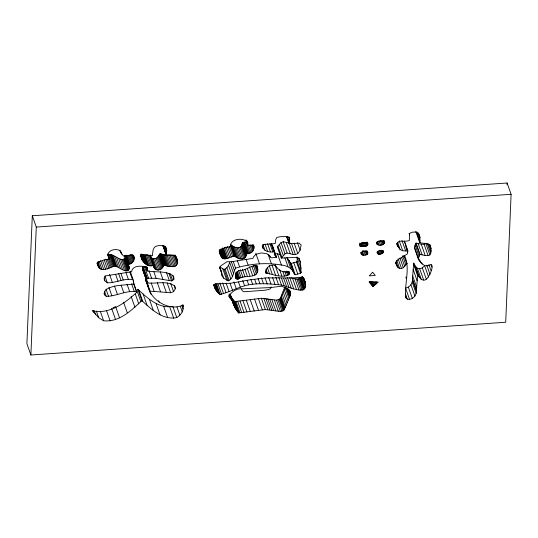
<?xml version="1.0" encoding="UTF-8"?>
<svg xmlns="http://www.w3.org/2000/svg" width="538" height="538" viewBox="0 0 538 538"><rect width="100%" height="100%" fill="white"/><g stroke="black" fill="none" stroke-linecap="round" stroke-linejoin="round"><path stroke-width="0.81" d="M125.132 255.658L129.302 267.863C127.58 275.328 118.985 266.626 114.843 265.987C108.407 268.173 98.824 273.963 97.022 262.968M128.32 264.696L128.616 264.279C132.873 264.138 136.625 257.615 132.422 254.945L123.659 256.122L121.279 253.371L119.718 250.553C115.623 248.045 106.369 250.378 108.246 256.478L109.214 257.971M383.433 251.831L383.291 251.091C373.567 248.314 377.703 259.141 383.433 251.831L382.901 250.325M150.519 255.55L153.969 265.348C153.512 272.598 162.604 270.466 164.016 265.113C171.474 267.958 181.548 267.695 176.027 256.532M417.67 274.387L416.446 290.271C416.91 294.548 413.803 298.671 409.573 299.437L405.591 288.139C409.828 287.373 412.928 283.25 412.464 278.966L413.688 263.082L418.288 275.732L421.321 279.518L423.682 280.083C428.255 281.562 435.551 263.405 430.393 264.676C425.538 268.227 420.803 263.391 418.416 259.343L419.055 256.29L420.084 254.366C423.258 255.005 426.795 256.478 429.889 254.938C431.846 251.878 431.22 247.89 429.862 244.703M141.85 300.614C151.346 309.263 162.866 320.386 176.794 317.602C180.654 315.221 183.66 311.226 183.189 306.505C183.095 305.981 183.471 303.97 182.597 305.234C170.956 310.823 154.729 302.41 149.651 291.105L170.627 292.733L173.559 291.65L175.334 288.758L174.944 286.196C167.426 280.305 156.74 283.869 147.91 283.008L146.565 280.399L147.13 278.207L156.141 278.334L171.568 280.917L172.624 280.533L173.902 279.128L173.606 276.142C166.222 270.298 155.879 272.679 147.15 270.964L147.291 267.507C142.469 265.564 132.422 264.871 131.602 271.737L105.233 275.96L104.352 277.87L104.796 280.769L107.344 282.827C115.885 282.934 123.733 278.334 132.442 279.504L133.505 280.695L133.754 283.923C124.554 285.503 114.258 284.373 106.1 289.525L104.338 292.201L104.513 294.844L106.302 296.371C116.403 296.277 126.215 290.204 136.659 291.569L136.665 292.329C125.408 303.035 109.127 314.508 92.852 310.87L98.716 317.736L103.619 320.762C119.039 322.511 131.454 310.365 141.85 300.614L137.876 289.31L136.934 290.466L140.909 301.771M257.742 271.199C258.825 258.442 245.765 271.818 239.881 270.345C235.96 270.446 233.102 279.498 238.213 278.987C244.05 274.481 255.335 279.209 257.742 271.199L255.617 265.167M32.3 215.765L26.9 343.695L30.881 354.999L505.7 322.235L511.1 194.305L507.119 183.001L32.3 215.765L36.281 227.07L30.881 354.999M249.921 253.203L245.94 241.898C242.934 242.066 241.858 242.739 241.495 245.846C238.832 249.773 233.559 247.036 230.715 244.709L234.696 256.007C238.253 260.036 246.532 260.506 246.512 253.721C251.038 254.387 255.483 249.74 253.627 245.294L247.709 245.227L247.789 242.584L247.258 241.078M271.502 243.519L274.42 251.811L274.407 254.4L276.505 257.251L271.636 257.863L270.177 256.996L269.208 255.234L266.566 253.613L261.219 252.947L255.947 254.299L253.526 256.801L252.894 258.361L231.508 261.724L226.962 261.724L220.903 265.779L219.86 267.48L221.36 272.12L221.535 275.207L223.626 278.133L228.119 280.849C233.472 278.778 233.189 272.436 235.557 268.153C250.244 263.687 266.276 262.356 281.441 265.052C287.386 265.53 292.517 268.657 294.562 274.373L295.234 274.723L300.46 273.277L301.125 272.658L300.48 262.45L298.886 257.931M507.052 184.675L507.119 183.001M404.603 255.644C410.629 268.919 403.984 283.842 405.934 297.857L407.3 299.162L409.573 299.437M271.118 286.821L270.91 288.045L269.921 289.02L265.463 290.197L243.781 291.764L242.396 290.85A4.627 3.84 -19.4 0 1 241.582 289.02M289.639 273.64L289.478 271.999L283.674 271.831L280.453 270.735L277.756 268.556L275.214 265.456C271.044 263.506 264.709 268.146 265.866 272.847C272.208 274.118 284.367 279.283 289.639 273.64L288.839 271.381M367.817 244.474L367.575 242.537L361.576 242.974L360.366 243.627L359.761 246.148L366.479 246.095L367.817 244.474L367.024 242.214M177.089 259.545L175.341 256.061L174.056 255.395L166.168 254.898L166.719 250.869L165.812 246.774M430.393 246.209C428.087 242.551 423.386 243.66 419.775 242.739L419.99 237.392L418.403 232.873M146.854 281.387L142.583 269.101L143.148 266.909L146.074 266.895L147.197 269.941M290.554 294.568C291.293 289.612 285.086 287.561 281.401 286.203L270.648 287.554L243.223 288.819C237.191 288.018 231.649 291.078 228.946 296.525L231.636 299.673L235.442 308.651L238.704 312.901L265.348 309.565L280.419 311.448L283.089 310.776L284.272 309.74L290.312 295.301L290.554 294.568L288.96 290.043M213.741 284.985C214.924 288.556 216.606 292.753 220.217 294.441C229.955 292.127 238.785 286.693 248.697 284.81C259.518 282.941 270.675 283.808 281.509 285.073C290.264 287.272 311.865 298.079 303.963 278.63M290.715 243.317L283.163 241.75L281.038 242.584L277.285 246.828L281.26 258.126L285.019 253.882L287.144 253.048C290.688 253.459 294.468 255.994 297.823 253.613L300.09 250.197L301.139 244.938L298.993 243.095L293.392 243.566L289.195 243.31L288.845 243.109L289.686 239.242L289.357 237.258L285.422 236.512L279.942 236.747L276.754 237.473L275.759 239.551L275.214 243.573L263.586 244.474L262.564 246.068L262.995 248.247C265.543 251.939 270.332 252.423 274.42 251.811M384.724 242.241C384.28 240.19 378.422 240.466 376.963 242.403C375.665 246.444 384.495 246.108 384.724 242.241L384.193 240.735M404.441 241.226L407.891 251.017L407.313 253.983L397.326 260.11L396.055 262.154C395.968 264.709 397.178 267.588 399.68 268.563C403.446 269.289 405.06 265.389 407.259 263.183M108.279 255.247C114.009 252.019 122.583 265.274 125.32 256.565L124.823 255.55L129.302 268.274M367.669 253.916L367.568 251.683C359.35 248.408 359.263 258.993 367.669 253.916L366.607 250.896M418.416 259.343L414.442 248.045L415.074 244.992L416.109 243.062C419.277 243.701 422.814 245.173 425.908 243.633L429.889 254.938M233.943 305.396L229.961 294.091L232.241 298.637L234.729 301.596L261.367 298.267L276.438 300.15L279.108 299.478L280.291 298.435L284.925 287.084M223.626 278.133L219.645 266.835L224.138 269.551C227.07 268.233 228.986 265.395 229.612 262.302L233.593 273.6M151.151 257.736C154.978 260.917 158.313 256.908 160.035 253.808L167.13 255.308L171.407 255.019L175.388 266.323M291.132 277.924C294.01 278.254 298.442 280.587 300.433 277.413L304.414 288.718M287.171 257.668L290.587 263.069L291.253 263.418L296.478 261.972L297.144 261.354L297.077 257.07L301.058 268.375M376.755 283.365L378.187 282.02L369.055 281.899L373.042 286.411L376.755 283.365L376.223 281.858M413.688 263.082L415.538 266.431L417.34 268.213L419.701 268.785L422.33 267.816L424.616 265.759L428.598 277.057M149.994 292.416L146.013 281.112L146.006 279.531L149.988 290.836M112.953 307.803L114.924 306.882M247.789 242.584C244.306 237.171 230.022 238.334 230.506 246.417C225.395 248.112 215.731 248.179 220.916 255.994C223.331 262.167 230.392 256.384 234.696 256.007M137.876 289.31C147.365 297.965 158.885 309.081 172.812 306.304L176.794 317.602M140.62 255.604C141.595 261.75 147.425 267.81 153.969 265.348M109.369 258.395L109.49 258.986L103.921 259.988L98.676 261.798L97.815 262.598L97.553 264.474M396.721 243.694L397.515 245.953L400.185 249.639L402.733 250.789L407.891 251.017M36.281 227.07L511.1 194.305M281.26 258.126L296.875 257.292L298.913 258.469L300.48 262.45M274.36 253.304L280.392 254.528M271.266 244.548L272.524 245.947L276.505 257.251M305.026 281.643L302.275 277.204L292.874 277.911L266.505 277.864L250.257 279.767L231.273 283.17L216.619 283.903L214.366 284.918L214.534 287.245M142.873 270.083L147.466 282.403M146.013 281.112L146.719 282.329M166.605 249.033C164.904 244.837 158.535 244.857 155.105 246.686C152.51 248.993 152.846 252.578 152.483 255.664L141.171 254.73L141.951 259.37M419.99 237.392L418.739 233.936L415.773 232.1L412.774 232.107L410.534 232.914L409.653 233.418L409.29 240.668L405.356 241.259L399.277 241.199L397.313 243.068L397.017 244.413L397.515 245.953M429.781 244.837L431.106 248.61M428.382 243.748L431.039 251.286M427.293 243.653L430.743 253.445M424.126 244.326L428.107 255.631M431.019 264.757L431.812 267.016M428.894 264.595L431.019 270.621M416.842 231.838L420.03 240.883M421.22 244.171L425.202 255.476M416.533 232.302L420.252 242.853M415.793 231.441L419.775 242.739M426.816 265.261L429.996 274.299M418.14 243.579L422.122 254.884M416.109 243.062L420.084 254.366M415.726 243.324L419.707 254.629M421.543 262.49L422.074 263.997M415.074 244.992L419.055 256.29M419.68 259.847L420.481 262.107M422.33 267.816L426.311 279.121M418.16 257.258L419.223 260.278M414.435 246.976L418.416 258.28M409.062 233.297L409.593 234.803M419.701 268.785L423.682 280.083M417.34 268.213L421.321 279.518M415.538 266.431L419.519 277.736M414.307 264.434L418.288 275.732M413.547 264.017L417.528 275.321M404.24 241.044L407.69 250.836M405.82 246.834L407.676 252.107M413.15 269.504L417.132 280.809M401.967 240.446L405.679 250.997M412.686 275.9L416.668 287.205M399.283 240.997L402.733 250.789M412.464 278.966L416.446 290.271M403.836 255.436L406.755 263.728M412.505 279.894L416.486 291.199M412.216 282.12L416.19 293.425M402.632 255.772L405.82 264.817M397.535 242.107L400.185 249.639M397.044 243.176L398.631 247.695M401.496 257.251L404.677 266.29M410.978 284.837L414.959 296.135M399.902 257.971L403.352 267.769M405.827 277.043L406.358 278.549M408.369 287.151L412.35 298.456M398.1 258.758L401.55 268.556M396.762 260.278L399.68 268.563M396.055 261.703L398.181 267.736M395.672 262.396L396.997 266.162M395.659 262.685L396.19 264.192M405.437 293.889L407.3 299.162M405.403 296.351L405.934 297.857M383.742 240.54L384.535 242.799M383.143 240.425L384.199 243.438M382.619 241.071L383.675 244.084M381.597 240.883L382.921 244.649M380.299 240.54L381.886 245.059M382.787 250.789L383.318 252.295M378.947 240.708L380.541 245.227M382.256 250.526L383.049 252.786M381.529 250.257L382.592 253.27M377.77 241.367L379.095 245.133M380.843 250.674L381.906 253.687M376.983 241.865L378.046 244.877M379.62 250.237L380.951 254.003M376.539 242.261L377.34 244.521M376.378 242.598L376.909 244.104M378.786 251.152L379.848 254.165M377.898 251.138L378.96 254.158M377.488 251.757L378.288 254.017M377.259 252.295L377.79 253.801M376.923 252.033L377.454 253.539M367.367 242.315L367.898 243.822M366.519 242.107L367.582 245.12M366.089 242.672L367.145 245.684M365.154 242.329L366.479 246.095M364.213 242.517L365.537 246.283M367.313 251.185L367.837 252.692M367.044 251.038L367.844 253.297M363.089 242.51L364.414 246.276M365.914 250.708L367.239 254.474M365.154 251.152L366.479 254.918M362.04 242.49L363.365 246.263M375.094 281.892L375.887 284.151M361.348 243.223L362.41 246.243M363.715 250.647L365.309 255.167M360.514 243.203L361.576 246.216M373.93 281.932L374.993 284.945M359.814 243.183L360.87 246.196M362.309 250.668L363.903 255.187M359.532 243.916L360.325 246.175M372.827 281.885L374.152 285.651M361.765 252.026L362.827 255.039M371.879 281.65L373.473 286.169M361.267 252.504L362.061 254.77M371.455 281.892L373.042 286.411M361.025 252.921L361.556 254.427M371.227 281.771L372.821 286.29M360.722 252.551L361.254 254.057M370.81 281.347L372.397 285.866M370.5 281.455L371.825 285.221M370.104 281.435L371.166 284.454M369.693 281.381L370.487 283.647M369.33 281.381L369.862 282.887M297.433 242.665L300.09 250.197M294.111 243.062L297.823 253.613M291.462 243.344L295.443 254.649M303.909 278.644L305.503 283.17M303.566 277.978L304.36 280.237M288.893 236.976L289.686 239.242M303.022 277.198L305.678 284.73M297.144 261.354L301.125 272.658M302.43 276.552L302.961 278.059M301.966 276.471L305.416 286.27M287.42 236.29L289.276 241.562M296.478 261.972L300.46 273.277M301.179 277.09L304.891 287.635M286.801 236.525L293.203 254.561M286.458 236.33L288.845 243.109M299.895 278.213L303.876 289.511M293.788 262.719L297.77 274.024M299.189 278.738L303.17 290.036M286.277 242.416L290.258 253.721M298.207 278.993L302.188 290.298M296.848 279L300.823 290.298M291.253 263.418L295.234 274.723M283.163 241.75L287.144 253.048M290.587 263.069L294.562 274.373M289.02 260.257L293.002 271.555M294.992 278.751L298.967 290.056M286.976 257.776L290.688 268.327M281.038 242.584L285.019 253.882M292.531 278.267L296.512 289.565M284.844 257.756L288.025 266.794M279.383 244.474L283.365 255.772M288.301 271.334L289.363 274.353M287.467 271.26L288.792 275.026M289.733 277.581L293.714 288.886M277.917 246.122L281.899 257.42M286.256 271.071L287.85 275.591M287.487 277.561L291.206 288.112M284.851 271.441L286.445 275.96M277.46 253.748L281.441 265.052M285.678 278.254L288.866 287.292M289.827 290.507L290.621 292.766M282.867 271.555L284.461 276.075M289.357 289.942L290.681 293.708M287.924 288.516L290.312 295.301M272.295 245.624L276.276 256.929M287.386 288.334L290.043 295.873M283.64 278.193L286.559 286.485M271.307 243.506L274.4 252.214M287.157 288.718L289.814 296.25M286.788 288.112L289.706 296.398M271.979 246.296L273.304 250.062M274.185 252.833L275.241 255.853M286.317 287.864L289.505 296.902M279.693 269.888L281.811 275.92M269.908 243.674L272.827 251.966M285.187 287.837L288.906 298.388M281.502 278.193L284.151 285.732M284.064 289.209L288.045 300.513M275.375 264.911L275.907 266.418M267.574 243.734L270.493 252.019M275.032 265.019L278.751 275.57M278.859 277.541L281.509 285.073M283.082 291.643L287.057 302.948M269.646 255.489L270.177 256.996M265.026 244.097L267.682 251.629M272.073 265.301L275.523 275.093M268.173 254.555L271.36 263.593M282.107 294.051L286.088 305.355M275.839 277.036L278.489 284.568M281.273 296.102L285.254 307.406M262.813 244.245L264.938 250.271M280.728 297.453L284.71 308.758M269.215 265.523L272.403 274.568M280.58 297.817L284.562 309.121M262.201 245.987L262.995 248.247M280.513 298.025L284.494 309.33M280.291 298.435L284.272 309.74M272.571 277.48L274.958 284.266M279.847 298.953L283.829 310.258M279.108 299.478L283.089 310.776M267.258 267.278L269.646 274.057M277.991 299.908L281.973 311.213M265.927 269.121L267.514 273.647M268.623 277.332L271.011 284.118M276.438 300.15L280.419 311.448M265.483 271.132L266.283 273.391M265.456 271.663L266.068 273.331M274.373 300.103L278.354 311.401M265.086 277.911L267.211 283.943M253.405 244.884L253.936 246.391M253.183 245.106L253.976 247.366M255.819 253.324L259.531 263.876M252.571 244.729L253.902 248.495M271.878 299.72L275.859 311.025M252.04 245.173L253.633 249.693M250.97 244.824L253.095 250.849M269.713 299.269L273.687 310.574M261.414 277.763L263.533 283.788M249.834 245.086L252.221 251.871M256.942 265.691L257.473 267.198M256.599 265.173L257.662 268.186M256.471 265.819L257.803 269.585M267.776 298.846L271.757 310.15M248.381 245.126L251.038 252.658M246.485 240.338L247.81 244.104M246.142 240.156L247.729 244.676M246.128 240.405L247.722 244.924M245.853 239.948L247.709 245.227M254.696 265.295L257.346 272.827M265.88 298.496L269.861 309.801M258.058 278.455L259.915 283.728M253.29 265.234L256.471 274.272M244.945 242.234L248.926 253.539M244.091 242.409L248.072 253.714M263.815 298.287L267.796 309.585M243.391 242.47L247.372 253.775M251.791 266.297L254.978 275.342M242.867 242.463L246.841 253.761M242.53 242.416L246.512 253.721M242.396 242.577L246.377 253.882M242.349 243.122L246.33 254.427M242.221 243.929L246.202 255.234M254.689 279.309L256.283 283.835M261.367 298.267L265.348 309.565M241.952 244.871L245.927 256.175M249.524 266.781L252.712 275.826M241.495 245.846L245.476 257.151M246.061 259.161L248.186 265.194M240.802 246.74L244.783 258.045M258.348 298.489L262.322 309.794M247.292 268.401L249.948 275.94M239.834 247.44L243.808 258.744M250.97 279.652L252.564 284.172M238.536 247.83L242.517 259.134M244.972 269.471L247.359 276.256M237.083 247.823L241.064 259.121M254.535 299.02L258.516 310.318M235.617 247.48L239.598 258.778M247.103 280.291L248.697 284.81M242.356 269.182L245.012 276.714M234.218 246.915L238.2 258.22M232.954 246.243L236.935 257.547M237.392 260.681L239.518 266.714M231.898 245.577L235.879 256.882M240.291 269.72L242.941 277.252M231.132 245.025L235.106 256.33M250.251 299.72L254.232 311.025M242.752 280.547L244.615 285.826M230.412 246.417L233.862 256.216M238.563 270.271L241.212 277.803M229.255 246.781L232.705 256.572M237.487 271.522L239.874 278.301M233.169 261.367L235.557 268.153M227.547 246.471L231.259 257.023M236.579 271.898L238.966 278.677M246.364 300.291L250.345 311.596M236.431 272.84L238.549 278.872M235.826 272.208L238.213 278.987M235.953 273.808L237.809 279.081M238.482 281.932L240.338 287.211M231.206 261.401L234.386 270.446M226.007 246.955L229.726 257.5M235.456 273.849L237.312 279.121M235.462 275.295L236.787 279.061M235.496 276.579L236.29 278.839M235.348 276.888L235.879 278.395M224.568 247.406L228.28 257.958M242.941 300.749L246.922 312.047M223.674 248.529L227.123 258.321M222.719 247.998L226.431 258.549M228.583 265.409L232.564 276.707M222.322 248.126L226.041 258.677M233.869 281.905L236.256 288.691M221.986 249.033L225.435 258.825M240.042 301.092L244.017 312.396M221.226 249.128L224.676 258.926M220.378 249.101L223.828 258.899M226.875 267.695L230.856 278.993M219.773 249.625L222.961 258.664M237.709 301.341L241.69 312.639M219.222 249.867L222.14 258.153M219.141 250.869L221.434 257.285M225.086 269.047L229.067 280.352M230.096 283.371L232.483 290.15M236.014 301.495L239.995 312.8M224.138 269.551L228.119 280.849M235.005 301.583L238.986 312.881M234.729 301.596L238.704 312.901M234.568 301.455L238.549 312.76M234.191 301.092L238.173 312.396M222.786 268.892L226.76 280.197M233.653 300.507L237.635 311.811M232.988 299.693L236.969 310.991M232.241 298.637L236.222 309.942M231.461 297.353L235.442 308.651M230.681 295.819L234.662 307.124M226.148 283.237L229.067 291.522M229.887 294.057L233.337 303.849M229.78 294.394L231.858 300.056M229.585 294.219L231.441 299.491M229.618 294.858L231.212 299.377M219.773 267.601L221.36 272.12M229.531 295.268L230.863 299.041M219.874 268.045L220.398 269.551M229.107 294.777L230.432 298.543M228.919 294.952L229.982 297.965M229.02 295.873L229.551 297.386M222.618 282.921L226.068 292.719M219.84 283.109L223.552 293.654M217.87 283.708L221.582 294.259M216.498 283.889L220.217 294.441M215.691 283.593L219.403 294.145M215.106 283.667L218.556 293.459M214.709 284.199L217.628 292.49M214.306 284.521L216.693 291.307M213.963 284.71L215.819 289.982M213.747 284.837L215.072 288.603M175.462 255.53L177.399 260.984M174.796 254.958L177.453 262.49M173.976 254.972L177.163 264.017M172.745 254.891L176.464 265.442M170.075 255.409L174.056 266.714M168.609 255.463L172.59 266.761M165.126 246.35L166.719 250.869M164.083 245.772L166.471 252.551M164.056 246.007L166.444 252.786M163.996 246.458L166.383 253.237M167.13 255.308L171.111 266.613M163.397 245.503L166.316 253.788M163.061 245.288L166.242 254.333M163.007 245.698L166.195 254.736M162.987 245.859L166.168 254.898M165.751 255.106L169.732 266.411M172.577 275.362L173.902 279.128M182.658 304.999L183.189 306.505M164.588 254.978L168.569 266.276M181.743 305.261L183.068 309.027M170.237 273.755L172.624 280.533M163.525 254.743L167.5 266.048M174.272 285.745L175.334 288.758M162.496 254.393L166.477 265.698M168.912 273.378L171.568 280.917M180.479 306.747L182.335 312.02M161.555 254.05L165.536 265.355M160.721 253.815L164.702 265.12M170.64 283.365L173.559 291.65M160.035 253.808L164.016 265.113M166.363 272.161L169.282 280.453M159.524 254.151L163.505 265.449M159.093 254.871L163.075 266.175M176.948 306.902L179.867 315.194M158.596 255.826L162.577 267.13M167.177 282.941L170.627 292.733M157.97 256.868L161.951 268.173M157.163 257.823L161.138 269.128M156.114 258.543L160.095 269.847M160.23 271.71L162.886 279.242M154.783 258.865L158.764 270.17M162.927 282.726L166.376 292.524M153.29 258.731L157.271 270.029M169.779 307.043L173.761 318.348M152.079 258.321L156.06 269.625M150.243 254.965L155.132 269.034M150.485 256.014L153.935 265.806M150.075 255.543L153.902 266.249M153.673 266.068L154.473 268.327M153.532 266.075L154.063 267.581M148.939 254.965L152.657 265.516M153.754 271.549L156.141 278.334M147.526 254.393L151.508 265.698M157.338 282.732L160.526 291.771M146.269 254.508L150.25 265.812M163.626 306.176L167.607 317.481M145.065 254.494L149.046 265.792M144.352 255.025L148.064 265.577M143.464 254.575L147.177 265.126M148.945 270.668L151.602 278.207M142.738 254.696L146.188 264.488M146.733 266.787L147.264 268.294M158.596 300.648L159.127 302.154M141.723 253.896L145.173 263.687M145.556 266.445L147.15 270.964M141.259 254.467L144.177 262.752M151.185 282.874L154.103 291.166M140.613 254.171L143.269 261.703M140.653 255.301L142.509 260.574M144.534 266.888L148.515 278.193M143.148 266.909L147.13 278.207M156.094 303.661L160.075 314.959M143 267.178L146.982 278.482M142.731 268.052L146.713 279.356M144.722 273.963L146.054 277.729M147.378 281.502L147.91 283.008M142.583 269.101L146.565 280.399M147.338 283.687L148.663 287.46M150.519 292.733L151.05 294.239M145.67 279.8L149.651 291.105M149.416 299.35L153.397 310.655M133.511 255.247L134.265 257.668M132.926 255.032L134.251 258.798M132.086 254.79L133.942 260.062M131.01 254.4L133.397 261.186M130.035 254.595L132.684 262.134M143.088 293.983L147.069 305.281M129.201 255.375L131.857 262.907M128.057 255.22L130.976 263.506M127.17 255.631L130.088 263.923M138.737 289.928L142.718 301.233M126.087 255.106L129.268 264.151M125.697 255.994L128.616 264.279M125.32 256.565L129.302 267.863M124.863 255.55L129.1 267.48M130.317 271.65L133.505 280.695M125.213 257.507L129.194 268.812M124.984 258.159L128.965 269.464M129.792 271.966L132.442 279.504M133.209 281.777L136.659 291.569M133.747 284.044L136.665 292.329M124.601 258.812L128.582 270.116M124.022 259.356L128.004 270.661M121.137 251.986L121.931 254.245M120.478 251.105L121.279 253.371M119.88 250.157L120.68 252.416M123.195 259.679L127.176 270.984M135.354 294.145L138.797 303.943M131.608 283.842L134.265 291.374M122.086 259.659L126.067 270.964M126.033 272.746L128.421 279.525M120.505 259.195L124.48 270.5M118.582 258.388L122.563 269.686M127.035 284.185L129.692 291.724M131.205 296.646L134.924 307.191M116.538 257.393L120.519 268.691M120.842 273.196L123.229 279.975M114.594 256.364L118.575 267.668M112.973 255.463L116.954 266.767M118.568 273.445L120.956 280.231M111.891 254.844L115.872 266.142M111.561 254.649L115.542 265.954M111.353 254.649L115.334 265.954M110.862 254.682L114.843 265.987M121.131 285.187L123.78 292.719M110.142 254.77L114.123 266.075M109.268 254.951L113.242 266.256M115.643 274.441L118.03 281.226M107.775 253.875L112.26 266.552M107.903 254.467L109.49 258.986M107.997 255.234L108.528 256.74M108.306 258.711L111.225 267.003M123.552 302.195L127.264 312.746M107.284 259.343L110.203 267.628M105.798 259.309L108.979 268.348M114.466 286.001L117.385 294.286M109.523 274.367L112.442 282.658M104.231 259.948L107.412 268.993M102.455 260.432L105.643 269.477M100.626 260.668L103.814 269.713M104.957 276.041L107.344 282.827M108.952 287.548L111.87 295.833M115.583 306.573L119.564 317.877M99.147 261.334L102.065 269.619M104.002 278.509L104.796 280.769M97.896 261.576L100.545 269.108M97.546 262.826L99.402 268.099M97.277 263.015L98.602 266.781M97.163 263.311L97.956 265.57M106.013 289.162L108.669 296.7M111.642 308.415L115.623 319.72M104.439 291.098L106.302 296.371M103.982 293.338L104.513 294.844M106.41 310.345L110.122 320.897M100.438 311.717L103.619 320.762M96.329 310.957L98.716 317.736M94.137 310.661L95.461 314.434M93.121 310.809L93.652 312.316M92.758 310.325L93.282 311.832M372.666 272.241L369.236 275.886L375.255 275.469L372.666 272.241"/></g></svg>
